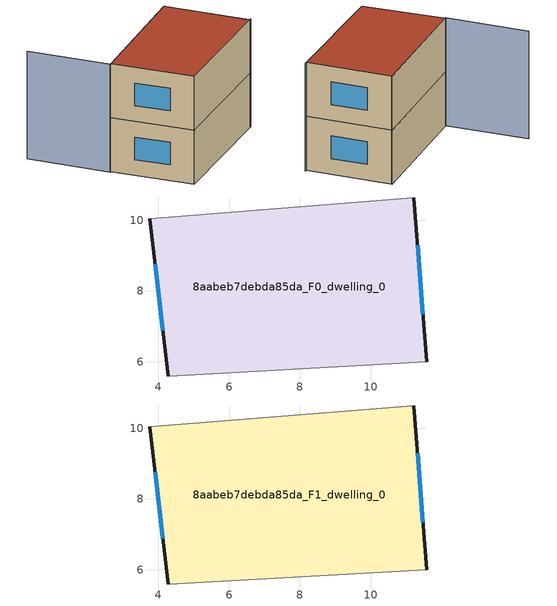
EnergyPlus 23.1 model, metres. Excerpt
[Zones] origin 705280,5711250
8aabeb7debda85da_F0_dwelling_0
 floor ground (EU_floor_Construction): 11.22,10.62 11.58,6.01 4.28,5.6 3.77,10.04 z0
 wall outside (EU_wall_Construction): 3.77,10.04 4.28,5.6 / 11.58,6.01 11.22,10.62 z0:3
 wall adiabatic (EU_wall_Construction): 11.22,10.62 3.77,10.04 / 4.28,5.6 11.58,6.01 z0:3
 window (EU_Window_Construction): 3.91,8.76 4.13,6.88 / 11.47,7.34 11.32,9.29 z0.87:2.13
8aabeb7debda85da_F1_dwelling_0
 floor to 8aabeb7debda85da_F0_dwelling_0 (EU_floor_Construction): 11.22,10.62 11.58,6.01 4.28,5.6 3.77,10.04 z3
 wall outside (EU_wall_Construction): 3.77,10.04 4.28,5.6 / 11.58,6.01 11.22,10.62 z3:6
 wall adiabatic (EU_wall_Construction): 11.22,10.62 3.77,10.04 / 4.28,5.6 11.58,6.01 z3:6
 window (EU_Window_Construction): 3.91,8.76 4.13,6.88 / 11.47,7.34 11.32,9.29 z3.87:5.13
 roof outside (EU_roof_Construction): 11.58,6.01 11.22,10.62 3.77,10.04 4.28,5.6 z6
shading: 4.28,5.6 11.73,6.02 / 11.22,10.62 3.7,10.04 / 3.7,10.04 3.35,14.5 z0:6
[Building]
EU S2 Campaign: North Axis=0; Terrain=City; Solar Distribution=FullExterior
[Site:Location]
London: Latitude=51.5; Longitude=-0.5; Time Zone=0; Elevation=25
[SizingPeriod:WeatherFileDays]
AnnualSizingPeriod: Begin Month=1; Begin Day of Month=1; End Month=12; End Day of Month=31; Day of Week for Start Day=Monday; Use Weather File Daylight Saving Period=No; Use Weather File Rain and Snow Indicators=No
[MATERIAL]
EU_InternalMass_Material: Roughness=MediumRough; Thickness=0.1; Conductivity=1; Density=1800; Specific Heat=900; Thermal Absorptance=0.9; Solar Absorptance=0.7; Visible Absorptance=0.7
[MATERIAL:NOMASS] Roughness=MediumRough; Thermal Absorptance=0.9; Solar Absorptance=0.7; Visible Absorptance=0.7
Name | Thermal Resistance
EU_wall_NoMass | 0.724719
EU_roof_NoMass | 2.98947
EU_floor_NoMass | 2.39157
[WINDOWMATERIAL:SIMPLEGLAZINGSYSTEM]
EU_Window_SimpleGlazing: UFactor=2.63425; Solar Heat Gain Coefficient=0.76; Visible Transmittance=0.76
[CONSTRUCTION]
EU_wall_Construction: EU_wall_NoMass
EU_roof_Construction: EU_roof_NoMass
EU_floor_Construction: EU_floor_NoMass
EU_Window_Construction: EU_Window_SimpleGlazing
EU_InternalMass_Construction: EU_InternalMass_Material
[ZONE] Type=1; Multiplier=1; Ceiling Height=autocalculate; Floor Area=autocalculate; Part of Total Floor Area=Yes
Name | Volume
8aabeb7debda85da_F0_dwelling_0 | 100.925
8aabeb7debda85da_F1_dwelling_0 | 100.926
[INTERNALMASS] Construction=EU_InternalMass_Construction; Surface Area=33.642
Name | Zone or ZoneList
8aabeb7debda85da_F0_dwelling_0_EU_InternalMass | 8aabeb7debda85da_F0_dwelling_0
8aabeb7debda85da_F1_dwelling_0_EU_InternalMass | 8aabeb7debda85da_F1_dwelling_0
[OTHEREQUIPMENT] Fuel Type=Electricity; Design Level Calculation Method=Watts/Area; Power per Zone Floor Area=1; Fraction Latent=0; Fraction Radiant=0; Fraction Lost=0; Carbon Dioxide Generation Rate=0; EndUse Subcategory=EU_Step8_InternalGains
Name | Zone or ZoneList or Space or SpaceList | Schedule
EU_Step8_InternalGain_8aabeb7debda85da_F0_dwelling_0_f000 | 8aabeb7debda85da_F0_dwelling_0 | EU_Step8_GainSchedule_8aabeb7debda85da_F0_dwelling_0_f000
EU_Step8_InternalGain_8aabeb7debda85da_F1_dwelling_0_f000 | 8aabeb7debda85da_F1_dwelling_0 | EU_Step8_GainSchedule_8aabeb7debda85da_F1_dwelling_0_f000
[ZONEVENTILATION:DESIGNFLOWRATE] Schedule=EU_AlwaysOn; Design Flow Rate Calculation Method=AirChanges/Hour; Air Changes per Hour=0.418135; Ventilation Type=Natural; Fan Pressure Rise=0; Fan Total Efficiency=1; Constant Term Coefficient=1; Temperature Term Coefficient=0; Velocity Term Coefficient=0; Velocity Squared Term Coefficient=0; Minimum Indoor Temperature=-100; Maximum Indoor Temperature=100; Delta Temperature=-100; Minimum Outdoor Temperature=-100; Maximum Outdoor Temperature=100; Maximum Wind Speed=40
Name | Zone or ZoneList or Space or SpaceList
EU_ConstantAir_8aabeb7debda85da_F0_dwelling_0 | 8aabeb7debda85da_F0_dwelling_0
EU_ConstantAir_8aabeb7debda85da_F1_dwelling_0 | 8aabeb7debda85da_F1_dwelling_0
[HVACTEMPLATE:THERMOSTAT] Constant Heating Setpoint=20; Constant Cooling Setpoint=50
EU_HeatOnly_8aabeb7debda85da_F0_dwelling_0; EU_HeatOnly_8aabeb7debda85da_F1_dwelling_0
[HVACTEMPLATE:ZONE:IDEALLOADSAIRSYSTEM] System Availability Schedule=EU_AlwaysOn; Maximum Heating Supply Air Temperature=50; Minimum Cooling Supply Air Temperature=13; Maximum Heating Supply Air Humidity Ratio=0.0156; Minimum Cooling Supply Air Humidity Ratio=0.0077; Heating Limit=NoLimit; Cooling Limit=NoLimit; Heating Availability Schedule=EU_AlwaysOn; Cooling Availability Schedule=EU_CoolingOff; Dehumidification Control Type=ConstantSensibleHeatRatio; Cooling Sensible Heat Ratio=0.7; Dehumidification Setpoint=60; Humidification Control Type=None; Humidification Setpoint=30; Outdoor Air Method=None; Outdoor Air Flow Rate per Person=0.00944; Outdoor Air Flow Rate per Zone Floor Area=0; Outdoor Air Flow Rate per Zone=0; Demand Controlled Ventilation Type=None; Outdoor Air Economizer Type=NoEconomizer; Heat Recovery Type=None; Sensible Heat Recovery Effectiveness=0.7; Latent Heat Recovery Effectiveness=0.65
Name | Template Thermostat
8aabeb7debda85da_F0_dwelling_0 | EU_HeatOnly_8aabeb7debda85da_F0_dwelling_0
8aabeb7debda85da_F1_dwelling_0 | EU_HeatOnly_8aabeb7debda85da_F1_dwelling_0
[SIZING:ZONE] Zone Cooling Design Supply Air Temperature Input Method=SupplyAirTemperature; Zone Cooling Design Supply Air Temperature=13; Zone Heating Design Supply Air Temperature Input Method=SupplyAirTemperature; Zone Heating Design Supply Air Temperature=50; Zone Cooling Design Supply Air Humidity Ratio=0.008; Zone Heating Design Supply Air Humidity Ratio=0.008; Cooling Design Air Flow Method=DesignDay; Cooling Design Air Flow Rate=0; Cooling Minimum Air Flow per Zone Floor Area=0.000762; Cooling Minimum Air Flow=0; Cooling Minimum Air Flow Fraction=0.2; Heating Design Air Flow Method=DesignDay; Heating Design Air Flow Rate=0; Heating Maximum Air Flow per Zone Floor Area=0.002032; Heating Maximum Air Flow=0.141576; Heating Maximum Air Flow Fraction=0.3; Account for Dedicated Outdoor Air System=No; Dedicated Outdoor Air System Control Strategy=NeutralSupplyAir; Dedicated Outdoor Air Low Setpoint Temperature for Design=autosize; Dedicated Outdoor Air High Setpoint Temperature for Design=autosize; Zone Load Sizing Method=Sensible Load Only No Latent Load; Zone Latent Cooling Design Supply Air Humidity Ratio Input Method=HumidityRatioDifference; Zone Cooling Design Supply Air Humidity Ratio Difference=0.005; Zone Latent Heating Design Supply Air Humidity Ratio Input Method=HumidityRatioDifference; Zone Humidification Design Supply Air Humidity Ratio Difference=0.005
8aabeb7debda85da_F0_dwelling_0; 8aabeb7debda85da_F1_dwelling_0
[SCHEDULE:CONSTANT]
Name | Hourly Value
EU_AlwaysOn | 1
EU_CoolingOff | 0
[SCHEDULE:FILE] Column Number=1; Rows to Skip at Top=0; Number of Hours of Data=8760; Column Separator=Comma; Interpolate to Timestep=No; Minutes per Item=60; Adjust Schedule for Daylight Savings=Yes
Name | File
EU_Step8_GainSchedule_8aabeb7debda85da_F0_dwelling_0_f000 | ../../schedules/8aabeb7debda85da/8aabeb7debda85da_F0_dwelling_0_f000_gain.csv
EU_Step8_GainSchedule_8aabeb7debda85da_F1_dwelling_0_f000 | ../../schedules/8aabeb7debda85da/8aabeb7debda85da_F1_dwelling_0_f000_gain.csv
